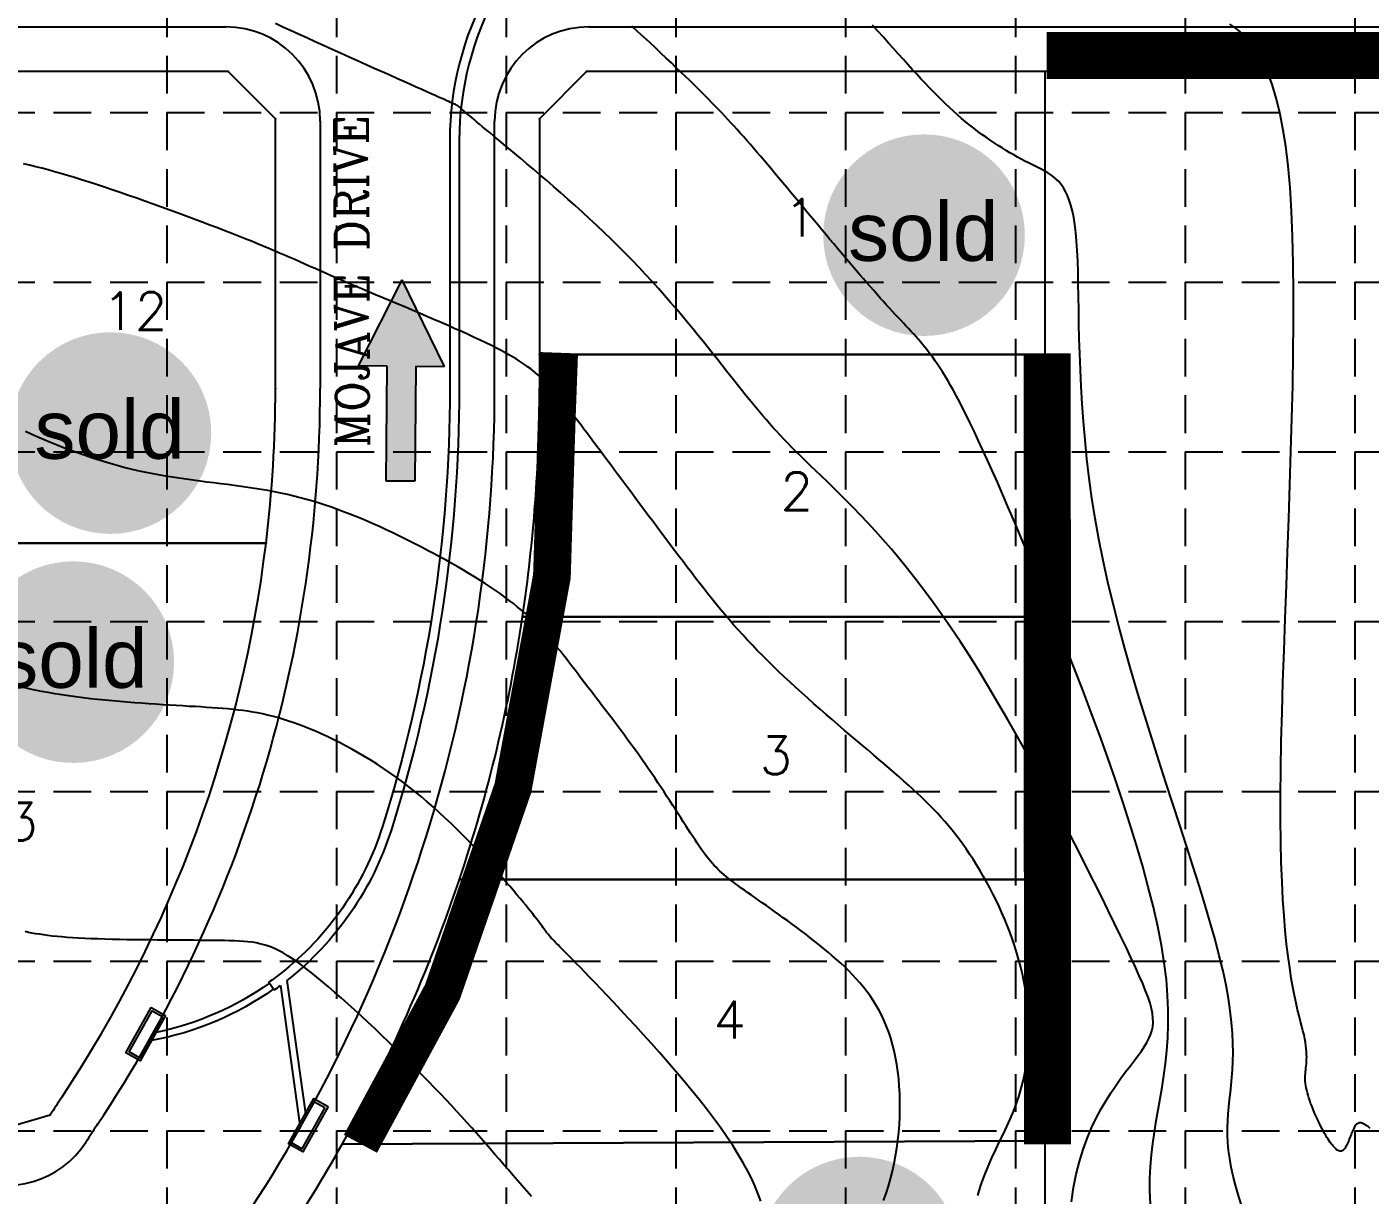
# Model space of a CAD drawing. Header units: inches. Extents: x -2116 to 192, y -2317 to -873.
# Drawn here: x -991.5 to -706.6, y -1608.4 to -1360.6 of the extents above; entities that cross this region are included whole.
import ezdxf
from ezdxf.enums import TextEntityAlignment as Align

# ---------------------------------------------------------------- set-up
doc = ezdxf.new("R2010")
doc.units = ezdxf.units.IN
doc.header["$LTSCALE"] = 40
doc.header["$MEASUREMENT"] = 0
doc.linetypes.add('DAM', pattern=[0.5, 0.2, -0.1, 0.2])
doc.linetypes.add('DASHED', pattern=[0.75, 0.5, -0.25])
for name, color, linetype in [('1-BC', 7, 'Continuous'), ('1-DAM_TEXT', 7, 'DAM'), ('1-LOTS', 7, 'Continuous'), ('1-STM', 7, 'Continuous'), ('1-STM_INLETS', 7, 'Continuous'), ('BASE', 7, 'Continuous'), ('grid', 9, 'Continuous'), ('SILT', 200, 'Continuous'), ('TOPO100_CON', 9, 'Continuous'), ('TOPO100_ICON', 9, 'Continuous')]:
    doc.layers.add(name, color=color, linetype=linetype)
doc.styles.add('PAD_LABEL', font='romanc')
doc.styles.add('ryland', font='ARIAL.TTF', dxfattribs={"height": 25})
doc.styles.add('SEG_LABEL08', font='simplex1')

# ---------------------------------------------------------------- blocks, each defined once
blk = doc.blocks.new('TF')
for p, q in [((0.1612, 0.0201), (0.1612, 0.0601)), ((0.1612, 0.0601), (0.2812, 0.0001)), ((0.0012, -0.0199), (0.0012, 0.0201)), ((0.0012, 0.0201), (0.1612, 0.0201)), ((0.1612, -0.0599), (0.2812, 0.0001)), ((0.1612, -0.0199), (0.0012, -0.0199)), ((0.1612, -0.0199), (0.1612, -0.0599))]:
    blk.add_line(p, q)
for points in [[(0.1612, -0.0599), (0.1612, 0.0601), (0.2812, 0.0001), (0.1612, 0.0601)], [(0.0012, 0.0201), (0.0012, -0.0199), (0.1612, 0.0201), (0.1612, -0.0199)]]:
    blk.add_solid(points)
blk = doc.blocks.new('arrow')
at = {"xscale": 192.0000000000001, "yscale": 192, "zscale": 192, "rotation": 89.54514789520785}
blk.add_blockref('TF', (-0.41, -54), dxfattribs=at)
blk = doc.blocks.new('Sold')
h = blk.add_hatch(color=7)
h.paths.add_polyline_path([(38.78, 18.77, 1), (0.52, 18.77, 1)])
h.paths.add_polyline_path([(2.42, 10.89), (36.59, 10.89), (36.59, 27.86), (2.42, 27.86)], flags=24)
at = {"layer": 'BASE', "color": 7, "style": 'ryland'}
blk.add_text('sold', height=11.127, dxfattribs=at).set_placement((19.5, 13.9), align=Align.CENTER)

msp = doc.modelspace()

# ---------------------------------------------------------------- linework, layer by layer
at = {"layer": '1-BC', "linetype": 'Continuous'}
for p, q in [((-1437.73, -1360.62), (-949.32, -1360.62, 52922.14)), ((-872.32, -1360.62), (-524.97, -1360.62, 52978.39)), ((-929.32, -1380.62, 52930.44), (-929.32, -1437.35)), ((-892.32, -1437.35), (-892.32, -1380.62, 52930.44))]:
    msp.add_line(p, q, dxfattribs=at)
at = {"layer": '1-BC', "linetype": 'Continuous', "flags": 128}
msp.add_lwpolyline([(-976.6, -1593.48), (-976.65, -1593.57)], dxfattribs=at)
at = {"layer": '1-BC', "linetype": 'Continuous'}
for centre, radius, start, end in [((-949.32, -1380.62), 20, 0, 90), ((-872.32, -1380.62), 20, 90, 180), ((-1210.82, -1437.35), 281.5, 326.3122, 0), ((-1210.82, -1437.35), 318.5, 326.3122, 0), ((-710.63, -1768.72), 318.5, 146.6394, 147.4012), ((-995.81, -1586.35), 20, 245.1408, 327.4012)]:
    msp.add_arc(centre, radius, start, end, dxfattribs=at)
for p in [(-976.65, -1593.57), (-976.6, -1593.48)]:
    msp.add_point(p, dxfattribs=at)
at = {"layer": '1-LOTS', "linetype": 'Continuous'}
for p, q in [((-775.58, -1430.12, 52882.89), (-775.58, -1370.12)), ((-613.95, -1370.12, 52847.83), (-775.58, -1370.12)), ((-882.82, -1430.12), (-775.58, -1430.12, 52882.89)), ((-775.58, -1430.12, 52882.89), (-882.82, -1430.12)), ((-775.58, -1485.8, 53022.2), (-775.58, -1430.12, 52882.89)), ((-775.58, -1485.8, 53022.2), (-886.42, -1485.8)), ((-886.42, -1485.8), (-775.58, -1485.8, 53022.2)), ((-775.58, -1541.47, 53146.06), (-775.58, -1485.8, 53022.2)), ((-775.58, -1541.47, 53146.06), (-899.79, -1541.47)), ((-899.79, -1541.47), (-775.58, -1541.47, 53146.06)), ((-775.58, -1596.9, 53142.85), (-775.58, -1541.47, 53146.06)), ((-775.58, -1596.9, 53142.85), (-924.66, -1597.64)), ((-924.66, -1597.64), (-775.58, -1596.9, 53142.85)), ((-775.58, -1627.85), (-775.58, -1596.9, 53142.85))]:
    msp.add_line(p, q, dxfattribs=at)
at = {"layer": '1-LOTS', "linetype": 'Continuous', "flags": 128}
for points in [[(-948.82, -1370.12), (-1001.58, -1370.12)], [(-938.82, -1380.12), (-948.82, -1370.12)], [(-872.82, -1370.12), (-882.82, -1380.12)], [(-775.58, -1370.12), (-872.82, -1370.12)], [(-938.82, -1437.35), (-938.82, -1380.12)], [(-882.82, -1380.12), (-882.82, -1430.12)], [(-882.82, -1430.12), (-882.82, -1437.35)], [(-940.81, -1470.12), (-1020.27, -1470.12)], [(-1001.58, -1470.12), (-940.81, -1470.12)], [(-1000.87, -1595.58), (-986.59, -1591.43)]]:
    msp.add_lwpolyline(points, dxfattribs=at)
at = {"layer": '1-LOTS', "linetype": 'Continuous'}
for centre, radius, start, end in [((-1210.82, -1437.35), 272, 353.0794, 0), ((-1210.82, -1437.35), 328, 351.5056, 0), ((-1210.82, -1437.35), 272, 326.4758, 353.0794), ((-1210.82, -1437.35), 328, 341.491, 351.5056), ((-1210.82, -1437.35), 328, 330.7447, 341.491), ((-710.63, -1768.72), 328, 146.4758, 147.2805), ((-1210.82, -1437.35), 328, 326.4758, 330.7447)]:
    msp.add_arc(centre, radius, start, end, dxfattribs=at)
for p in [(-948.82, -1370.12), (-872.82, -1370.12), (-775.58, -1370.12), (-938.82, -1380.12), (-882.82, -1380.12), (-882.82, -1430.12), (-938.82, -1437.35), (-882.82, -1437.35), (-940.81, -1470.12), (-886.42, -1485.8), (-899.79, -1541.47), (-984.07, -1587.57), (-986.59, -1591.43), (-924.66, -1597.64)]:
    msp.add_point(p, dxfattribs=at)
at = {"layer": '1-STM', "linetype": 'Continuous', "flags": 128}
for points, elevation in [([(-893.75, -1353), (-893.75, -1353, 0.12558), (-901.82, -1384.62), (-901.82, -1384.62)], 52873.08), ([(-891.82, -1353.62), (-891.82, -1353.62, 0.12709), (-899.82, -1384.62), (-899.82, -1384.62)], 52873.08), ([(-940.06, -1563.47), (-940.06, -1563.47, -0.103116), (-964.1, -1573.93), (-964.1, -1573.93)], 53081.63), ([(-937.83, -1561.51), (-937.83, -1561.51, -0.011524), (-940.2, -1563.27), (-940.2, -1563.27), (-939.05, -1564.9), (-939.05, -1564.9, 0.00609), (-937.75, -1563.96), (-937.75, -1563.96)], 53077.19), ([(-939.19, -1564.7), (-939.19, -1564.7, -0.108085), (-965.07, -1575.65), (-965.07, -1575.65)], 53081.63)]:
    msp.add_lwpolyline(points, format="xyb", dxfattribs=dict(at, elevation=elevation))
for points, elevation in [([(-901.82, -1384.62), (-901.82, -1437.35)], 38358.53), ([(-899.82, -1384.62), (-899.82, -1437.35)], 38358.53), ([(-937.75, -1563.96), (-933.69, -1593.1)], 53077.19), ([(-936.38, -1562.91), (-932.46, -1591.09)], 53077.19)]:
    msp.add_lwpolyline(points, dxfattribs=dict(at, elevation=elevation))
for points in [[(-901.82, -1437.35), (-901.82, -1437.35, -0.076509), (-916.13, -1530.27), (-916.13, -1530.27)], [(-899.82, -1437.35), (-899.82, -1437.35, -0.076509), (-914.22, -1530.87), (-914.22, -1530.87)], [(-916.13, -1530.27), (-916.13, -1530.27, -0.152043), (-937.83, -1561.51), (-937.83, -1561.51)], [(-914.22, -1530.87), (-914.22, -1530.87, -0.150923), (-936.38, -1562.91), (-936.38, -1562.91)]]:
    msp.add_lwpolyline(points, format="xyb", dxfattribs=at)
at = {"layer": '1-STM_INLETS', "linetype": 'Continuous', "flags": 128}
for points in [[(-962.11, -1570.36), (-967.48, -1579.96), (-970.53, -1578.25), (-965.16, -1568.65), (-962.11, -1570.36)], [(-962.79, -1570.55), (-967.67, -1579.28), (-969.85, -1578.06), (-964.97, -1569.33), (-962.79, -1570.55)], [(-927.64, -1589.66), (-933.02, -1599.26), (-936.07, -1597.55), (-930.7, -1587.95), (-927.64, -1589.66)], [(-928.32, -1589.86), (-933.21, -1598.58), (-935.39, -1597.36), (-930.51, -1588.63), (-928.32, -1589.86)]]:
    msp.add_lwpolyline(points, close=True, dxfattribs=at)
at = {"layer": 'grid', "color": 8, "linetype": 'DASHED', "ltscale": 0.4}
for p, q in [((-961.87, -910.78), (-961.87, -2278.78)), ((-925.87, -910.78), (-925.87, -2278.78)), ((-889.87, -910.78), (-889.87, -2278.78)), ((-853.87, -910.78), (-853.87, -2278.78)), ((-817.87, -910.78), (-817.87, -2278.78)), ((-781.87, -910.78), (-781.87, -2278.78)), ((-745.87, -910.78), (-745.87, -2278.78)), ((-709.87, -910.78), (-709.87, -2278.78)), ((-2077.87, -1378.78), (154.13, -1378.78)), ((-2077.87, -1414.78), (154.13, -1414.78)), ((-2077.87, -1450.78), (154.13, -1450.78)), ((-2077.87, -1486.78), (154.13, -1486.78)), ((-2077.87, -1522.78), (154.13, -1522.78)), ((-2077.87, -1558.78), (154.13, -1558.78)), ((-2077.87, -1594.78), (154.13, -1594.78))]:
    msp.add_line(p, q, dxfattribs=at)
at = {"layer": 'SILT', "color": 200, "const_width": 10}
for points in [[(-607.44, -1366.67), (-775.24, -1366.69)], [(-775.05, -1597.63), (-775.12, -1429.84)]]:
    msp.add_lwpolyline(points, dxfattribs=at)
at = {"layer": 'TOPO100_CON', "color": 35, "linetype": 'Continuous'}
for points in [[(-769.98, -1609.89), (-769.54, -1606.85), (-768.98, -1603.99), (-768.29, -1601.3), (-767.51, -1598.77), (-766.64, -1596.4), (-765.7, -1594.17), (-764.71, -1592.09), (-763.68, -1590.15), (-762.62, -1588.34), (-761.56, -1586.66), (-760.51, -1585.1), (-759.47, -1583.65), (-758.48, -1582.31), (-757.53, -1581.07), (-756.66, -1579.93), (-755.86, -1578.87), (-755.15, -1577.89), (-754.53, -1576.97), (-753.99, -1576.09), (-753.54, -1575.24), (-753.19, -1574.41), (-752.92, -1573.58), (-752.74, -1572.73), (-752.66, -1571.85), (-752.68, -1570.92), (-752.79, -1569.94), (-753, -1568.88), (-753.31, -1567.72), (-753.73, -1566.47), (-754.24, -1565.09), (-754.86, -1563.57), (-755.58, -1561.91), (-756.41, -1560.08), (-757.35, -1558.06), (-758.39, -1555.86), (-759.55, -1553.44), (-760.81, -1550.84), (-762.17, -1548.06), (-763.61, -1545.12), (-765.14, -1542.04), (-766.75, -1538.84), (-768.43, -1535.53), (-770.17, -1532.14), (-771.97, -1528.67), (-773.81, -1525.16), (-775.7, -1521.61), (-777.63, -1518.05), (-779.58, -1514.48), (-781.56, -1510.94), (-783.56, -1507.44), (-785.56, -1503.98), (-787.56, -1500.6), (-789.56, -1497.32), (-791.55, -1494.14), (-793.52, -1491.08), (-795.47, -1488.16), (-797.39, -1485.39), (-799.28, -1482.74), (-801.14, -1480.23), (-802.97, -1477.84), (-804.76, -1475.57), (-806.52, -1473.41), (-808.24, -1471.37), (-809.92, -1469.43), (-811.56, -1467.59), (-813.16, -1465.85), (-814.71, -1464.2), (-816.22, -1462.63), (-817.68, -1461.15), (-819.08, -1459.75), (-820.44, -1458.42), (-821.74, -1457.15), (-822.98, -1455.95), (-824.17, -1454.81), (-825.3, -1453.72), (-826.37, -1452.69), (-827.38, -1451.69), (-828.34, -1450.74), (-829.25, -1449.82), (-830.12, -1448.93), (-830.95, -1448.06), (-831.75, -1447.22), (-832.53, -1446.39), (-833.28, -1445.57), (-834.01, -1444.75), (-834.73, -1443.94), (-835.44, -1443.12), (-836.15, -1442.3), (-836.85, -1441.45), (-837.57, -1440.59), (-838.29, -1439.71), (-839.03, -1438.8), (-839.79, -1437.85), (-840.58, -1436.87), (-841.39, -1435.84), (-842.24, -1434.76), (-843.12, -1433.64), (-844.04, -1432.48), (-844.99, -1431.28), (-845.97, -1430.04), (-846.99, -1428.76), (-848.04, -1427.45), (-849.12, -1426.11), (-850.23, -1424.75), (-851.38, -1423.36), (-852.56, -1421.94), (-853.77, -1420.51), (-855.01, -1419.06), (-856.29, -1417.6), (-857.59, -1416.13), (-858.93, -1414.64), (-860.29, -1413.15), (-861.69, -1411.66), (-863.11, -1410.17), (-864.57, -1408.67), (-866.05, -1407.19), (-867.56, -1405.7), (-869.08, -1404.23), (-870.62, -1402.78), (-872.17, -1401.34), (-873.71, -1399.92), (-875.26, -1398.52), (-876.79, -1397.15), (-878.31, -1395.8), (-879.8, -1394.49), (-881.27, -1393.22), (-882.71, -1391.98), (-884.11, -1390.79), (-885.47, -1389.64), (-886.78, -1388.54), (-888.03, -1387.49), (-889.22, -1386.5), (-890.35, -1385.56), (-891.41, -1384.68), (-892.39, -1383.87), (-893.29, -1383.12), (-894.11, -1382.44), (-894.86, -1381.82), (-895.53, -1381.25), (-896.14, -1380.74), (-896.69, -1380.28), (-897.18, -1379.87), (-897.61, -1379.51), (-898, -1379.19), (-898.33, -1378.9), (-898.63, -1378.65), (-898.88, -1378.44), (-899.1, -1378.25), (-899.29, -1378.09), (-899.45, -1377.96), (-899.59, -1377.84), (-899.71, -1377.74), (-899.82, -1377.66), (-899.91, -1377.58), (-899.99, -1377.52), (-900.08, -1377.46), (-900.16, -1377.4), (-900.25, -1377.34), (-900.36, -1377.27), (-900.49, -1377.2), (-900.64, -1377.12), (-900.83, -1377.03), (-901.06, -1376.92), (-901.33, -1376.79), (-901.65, -1376.65), (-902.02, -1376.48), (-902.46, -1376.28), (-902.97, -1376.05), (-903.55, -1375.79), (-904.21, -1375.5), (-904.96, -1375.17), (-905.8, -1374.8), (-906.73, -1374.38), (-907.78, -1373.92), (-908.93, -1373.41), (-910.19, -1372.85), (-911.56, -1372.24), (-913.03, -1371.59), (-914.57, -1370.9), (-916.19, -1370.18), (-917.87, -1369.43), (-919.6, -1368.65), (-921.37, -1367.86), (-923.16, -1367.05), (-924.98, -1366.23), (-926.8, -1365.41), (-928.61, -1364.59), (-930.41, -1363.77), (-932.18, -1362.96), (-933.92, -1362.17), (-935.6, -1361.4), (-937.23, -1360.65), (-938.78, -1359.92)], [(-733.99, -1610.33), (-734.61, -1608.3), (-735.17, -1606.32), (-735.66, -1604.38), (-736.07, -1602.5), (-736.4, -1600.69), (-736.64, -1598.95), (-736.79, -1597.29), (-736.87, -1595.69), (-736.87, -1594.15), (-736.81, -1592.65), (-736.71, -1591.16), (-736.58, -1589.68), (-736.42, -1588.19), (-736.26, -1586.68), (-736.1, -1585.12), (-735.95, -1583.51), (-735.82, -1581.83), (-735.74, -1580.06), (-735.7, -1578.18), (-735.73, -1576.19), (-735.82, -1574.07), (-736.01, -1571.8), (-736.29, -1569.36), (-736.68, -1566.74), (-737.19, -1563.93), (-737.83, -1560.91), (-738.61, -1557.67), (-739.52, -1554.21), (-740.56, -1550.57), (-741.69, -1546.74), (-742.92, -1542.75), (-744.22, -1538.61), (-745.59, -1534.34), (-747.02, -1529.95), (-748.48, -1525.46), (-749.96, -1520.88), (-751.46, -1516.24), (-752.95, -1511.53), (-754.43, -1506.79), (-755.89, -1502.03), (-757.3, -1497.25), (-758.66, -1492.49), (-759.95, -1487.74), (-761.16, -1483.04), (-762.27, -1478.39), (-763.28, -1473.8), (-764.17, -1469.31), (-764.95, -1464.9), (-765.62, -1460.58), (-766.2, -1456.36), (-766.69, -1452.25), (-767.09, -1448.24), (-767.43, -1444.35), (-767.7, -1440.57), (-767.92, -1436.92), (-768.08, -1433.39), (-768.21, -1429.99), (-768.31, -1426.73), (-768.38, -1423.61), (-768.43, -1420.63), (-768.48, -1417.8), (-768.52, -1415.13), (-768.58, -1412.62), (-768.65, -1410.26), (-768.74, -1408.08), (-768.87, -1406.07), (-769.04, -1404.23), (-769.24, -1402.57), (-769.49, -1401.05), (-769.77, -1399.69), (-770.08, -1398.46), (-770.43, -1397.37), (-770.82, -1396.39), (-771.23, -1395.51), (-771.68, -1394.74), (-772.16, -1394.05), (-772.67, -1393.44), (-773.2, -1392.9), (-773.77, -1392.42), (-774.36, -1391.99), (-774.97, -1391.59), (-775.61, -1391.22), (-776.27, -1390.88), (-776.95, -1390.54), (-777.65, -1390.2), (-778.37, -1389.85), (-779.11, -1389.48), (-779.86, -1389.09), (-780.64, -1388.67), (-781.42, -1388.24), (-782.22, -1387.79), (-783.03, -1387.32), (-783.85, -1386.82), (-784.69, -1386.31), (-785.53, -1385.77), (-786.38, -1385.21), (-787.23, -1384.64), (-788.09, -1384.04), (-788.95, -1383.42), (-789.82, -1382.79), (-790.69, -1382.13), (-791.55, -1381.45), (-792.42, -1380.75), (-793.29, -1380.03), (-794.15, -1379.29), (-795, -1378.53), (-795.85, -1377.75), (-796.7, -1376.95), (-797.55, -1376.13), (-798.4, -1375.28), (-799.26, -1374.41), (-800.13, -1373.51), (-801, -1372.58), (-801.89, -1371.63), (-802.8, -1370.64), (-803.73, -1369.63), (-804.68, -1368.58), (-805.65, -1367.5), (-806.66, -1366.38), (-807.69, -1365.23), (-808.76, -1364.05), (-809.86, -1362.82), (-811.01, -1361.55), (-812.19, -1360.25)], [(-706.6, -1594.27), (-706.76, -1594.15), (-706.91, -1594.03), (-707.07, -1593.91), (-707.23, -1593.79), (-707.39, -1593.67), (-707.56, -1593.56), (-707.72, -1593.46), (-707.89, -1593.37), (-708.05, -1593.29), (-708.22, -1593.22), (-708.38, -1593.16), (-708.55, -1593.13), (-708.71, -1593.11), (-708.87, -1593.12), (-709.03, -1593.15), (-709.18, -1593.2), (-709.34, -1593.28), (-709.48, -1593.4), (-709.63, -1593.54), (-709.77, -1593.71), (-709.91, -1593.92), (-710.04, -1594.15), (-710.17, -1594.41), (-710.3, -1594.69), (-710.42, -1594.98), (-710.55, -1595.28), (-710.67, -1595.6), (-710.8, -1595.92), (-710.92, -1596.24), (-711.04, -1596.56), (-711.17, -1596.88), (-711.29, -1597.19), (-711.42, -1597.49), (-711.55, -1597.77), (-711.68, -1598.03), (-711.82, -1598.28), (-711.95, -1598.49), (-712.1, -1598.68), (-712.25, -1598.84), (-712.4, -1598.96), (-712.56, -1599.05), (-712.72, -1599.1), (-712.89, -1599.12), (-713.06, -1599.11), (-713.24, -1599.06), (-713.42, -1598.98), (-713.61, -1598.87), (-713.8, -1598.73), (-714, -1598.56), (-714.21, -1598.36), (-714.42, -1598.13), (-714.63, -1597.87), (-714.85, -1597.59), (-715.07, -1597.28), (-715.3, -1596.94), (-715.54, -1596.58), (-715.78, -1596.19), (-716.02, -1595.77), (-716.27, -1595.34), (-716.53, -1594.88), (-716.78, -1594.39), (-717.05, -1593.89), (-717.31, -1593.38), (-717.57, -1592.85), (-717.82, -1592.3), (-718.08, -1591.75), (-718.33, -1591.19), (-718.57, -1590.63), (-718.8, -1590.06), (-719.02, -1589.49), (-719.24, -1588.93), (-719.43, -1588.36), (-719.62, -1587.81), (-719.79, -1587.26), (-719.94, -1586.73), (-720.07, -1586.2), (-720.18, -1585.69), (-720.27, -1585.2), (-720.33, -1584.73), (-720.37, -1584.29), (-720.39, -1583.86), (-720.39, -1583.44), (-720.38, -1583.03), (-720.35, -1582.63), (-720.32, -1582.23), (-720.27, -1581.83), (-720.23, -1581.42), (-720.19, -1581), (-720.15, -1580.57), (-720.11, -1580.11), (-720.09, -1579.63), (-720.08, -1579.13), (-720.09, -1578.59), (-720.11, -1578.02), (-720.16, -1577.4), (-720.24, -1576.74), (-720.34, -1576.04), (-720.48, -1575.28), (-720.65, -1574.46), (-720.87, -1573.58), (-721.11, -1572.63), (-721.38, -1571.58), (-721.68, -1570.42), (-722, -1569.13), (-722.33, -1567.7), (-722.67, -1566.11), (-723.01, -1564.35), (-723.36, -1562.39), (-723.69, -1560.23), (-724.02, -1557.84), (-724.33, -1555.21), (-724.62, -1552.33), (-724.88, -1549.17), (-725.11, -1545.72), (-725.31, -1541.97), (-725.46, -1537.89), (-725.57, -1533.48), (-725.63, -1528.71), (-725.63, -1523.57), (-725.57, -1518.05), (-725.46, -1512.18), (-725.3, -1506.01), (-725.11, -1499.58), (-724.89, -1492.92), (-724.65, -1486.09), (-724.39, -1479.11), (-724.13, -1472.04), (-723.88, -1464.91), (-723.63, -1457.77), (-723.41, -1450.65), (-723.21, -1443.61), (-723.05, -1436.67), (-722.93, -1429.88), (-722.87, -1423.29), (-722.86, -1416.93), (-722.93, -1410.85), (-723.07, -1405.09), (-723.29, -1399.68), (-723.6, -1394.67), (-724.02, -1390.1), (-724.52, -1385.94), (-725.12, -1382.18), (-725.79, -1378.8), (-726.53, -1375.77), (-727.34, -1373.07), (-728.21, -1370.68), (-729.13, -1368.58), (-730.09, -1366.75), (-731.09, -1365.16), (-732.12, -1363.79), (-733.17, -1362.62), (-734.24, -1361.62), (-735.31, -1360.79), (-736.39, -1360.08)], [(-789.85, -1608.48), (-789.17, -1606.31), (-788.44, -1604.26), (-787.66, -1602.34), (-786.85, -1600.51), (-786.03, -1598.77), (-785.22, -1597.09), (-784.42, -1595.46), (-783.65, -1593.87), (-782.94, -1592.29), (-782.28, -1590.72), (-781.69, -1589.16), (-781.16, -1587.59), (-780.69, -1586.03), (-780.29, -1584.47), (-779.93, -1582.92), (-779.64, -1581.37), (-779.4, -1579.82), (-779.22, -1578.27), (-779.08, -1576.73), (-779, -1575.19), (-778.97, -1573.66), (-778.99, -1572.13), (-779.05, -1570.61), (-779.16, -1569.09), (-779.32, -1567.58), (-779.52, -1566.07), (-779.76, -1564.56), (-780.04, -1563.06), (-780.36, -1561.57), (-780.71, -1560.08), (-781.11, -1558.6), (-781.53, -1557.13), (-781.99, -1555.67), (-782.48, -1554.22), (-783, -1552.79), (-783.55, -1551.37), (-784.12, -1549.96), (-784.72, -1548.58), (-785.33, -1547.21), (-785.97, -1545.87), (-786.63, -1544.55), (-787.3, -1543.25), (-787.98, -1541.98), (-788.68, -1540.74), (-789.39, -1539.53), (-790.11, -1538.35), (-790.84, -1537.2), (-791.57, -1536.08), (-792.31, -1535), (-793.04, -1533.96), (-793.79, -1532.95), (-794.54, -1531.97), (-795.29, -1531.02), (-796.06, -1530.09), (-796.83, -1529.19), (-797.62, -1528.3), (-798.42, -1527.43), (-799.23, -1526.57), (-800.07, -1525.71), (-800.92, -1524.87), (-801.79, -1524.02), (-802.68, -1523.18), (-803.6, -1522.33), (-804.54, -1521.48), (-805.51, -1520.61), (-806.51, -1519.73), (-807.54, -1518.83), (-808.6, -1517.92), (-809.7, -1516.98), (-810.82, -1516.01), (-811.99, -1515.02), (-813.17, -1514.01), (-814.39, -1512.98), (-815.62, -1511.93), (-816.88, -1510.86), (-818.15, -1509.78), (-819.42, -1508.68), (-820.71, -1507.57), (-822, -1506.45), (-823.3, -1505.32), (-824.59, -1504.19), (-825.87, -1503.05), (-827.14, -1501.9), (-828.41, -1500.76), (-829.65, -1499.62), (-830.88, -1498.48), (-832.08, -1497.34), (-833.26, -1496.21), (-834.4, -1495.09), (-835.52, -1493.98), (-836.6, -1492.88), (-837.65, -1491.78), (-838.68, -1490.69), (-839.68, -1489.6), (-840.66, -1488.51), (-841.62, -1487.43), (-842.56, -1486.35), (-843.48, -1485.26), (-844.39, -1484.18), (-845.3, -1483.09), (-846.19, -1481.99), (-847.07, -1480.89), (-847.95, -1479.78), (-848.83, -1478.66), (-849.7, -1477.53), (-850.58, -1476.39), (-851.47, -1475.23), (-852.35, -1474.06), (-853.25, -1472.88), (-854.16, -1471.67), (-855.08, -1470.46), (-856, -1469.23), (-856.93, -1467.99), (-857.86, -1466.75), (-858.79, -1465.5), (-859.72, -1464.26), (-860.65, -1463.02), (-861.57, -1461.78), (-862.48, -1460.55), (-863.38, -1459.34), (-864.28, -1458.14), (-865.15, -1456.96), (-866.02, -1455.8), (-866.86, -1454.66), (-867.69, -1453.55), (-868.49, -1452.47), (-869.28, -1451.42), (-870.03, -1450.41), (-870.76, -1449.43), (-871.46, -1448.5), (-872.13, -1447.6), (-872.77, -1446.75), (-873.39, -1445.93), (-873.98, -1445.14), (-874.55, -1444.39), (-875.1, -1443.67), (-875.63, -1442.98), (-876.15, -1442.32), (-876.64, -1441.69), (-877.13, -1441.08), (-877.6, -1440.5), (-878.05, -1439.94), (-878.5, -1439.4), (-878.94, -1438.88), (-879.37, -1438.38), (-879.79, -1437.9), (-880.21, -1437.43), (-880.62, -1436.97), (-881.04, -1436.52), (-881.45, -1436.09), (-881.87, -1435.66), (-882.3, -1435.24), (-882.73, -1434.83), (-883.19, -1434.41), (-883.66, -1434.01), (-884.15, -1433.6), (-884.66, -1433.19), (-885.21, -1432.78), (-885.79, -1432.36), (-886.41, -1431.94), (-887.06, -1431.51), (-887.76, -1431.07), (-888.51, -1430.62), (-889.31, -1430.16), (-890.16, -1429.69), (-891.08, -1429.2), (-892.05, -1428.7), (-893.09, -1428.17), (-894.21, -1427.63), (-895.39, -1427.07), (-896.64, -1426.48), (-897.95, -1425.88), (-899.31, -1425.27), (-900.73, -1424.64), (-902.18, -1424), (-903.67, -1423.35), (-905.18, -1422.69), (-906.72, -1422.03), (-908.27, -1421.37), (-909.84, -1420.7), (-911.4, -1420.04), (-912.96, -1419.38), (-914.51, -1418.73), (-916.05, -1418.08), (-917.56, -1417.44), (-919.04, -1416.82), (-920.48, -1416.2), (-921.88, -1415.61), (-923.24, -1415.03), (-924.54, -1414.47), (-925.78, -1413.93), (-926.99, -1413.4), (-928.16, -1412.89), (-929.3, -1412.39), (-930.41, -1411.9), (-931.5, -1411.42), (-932.57, -1410.94), (-933.64, -1410.47), (-934.71, -1410), (-935.78, -1409.53), (-936.87, -1409.06), (-937.97, -1408.59), (-939.09, -1408.11), (-940.23, -1407.63), (-941.42, -1407.13), (-942.64, -1406.63), (-943.91, -1406.11), (-945.23, -1405.57), (-946.61, -1405.02), (-948.05, -1404.45), (-949.55, -1403.87), (-951.1, -1403.27), (-952.7, -1402.66), (-954.34, -1402.03), (-956.02, -1401.41), (-957.72, -1400.77), (-959.45, -1400.13), (-961.19, -1399.5), (-962.95, -1398.86), (-964.72, -1398.23), (-966.48, -1397.6), (-968.24, -1396.98), (-969.98, -1396.37), (-971.71, -1395.78), (-973.42, -1395.2), (-975.1, -1394.64), (-976.75, -1394.09), (-978.35, -1393.57), (-979.91, -1393.08), (-981.42, -1392.6), (-982.88, -1392.16), (-984.3, -1391.74), (-985.68, -1391.34), (-987.03, -1390.97), (-988.36, -1390.62), (-989.66, -1390.29), (-990.95, -1389.98), (-992.22, -1389.69)], [(-809.85, -1609.6), (-809.3, -1608.08), (-808.8, -1606.53), (-808.35, -1604.95), (-807.94, -1603.35), (-807.59, -1601.73), (-807.27, -1600.09), (-807.01, -1598.44), (-806.79, -1596.78), (-806.61, -1595.12), (-806.48, -1593.45), (-806.39, -1591.8), (-806.35, -1590.15), (-806.35, -1588.51), (-806.4, -1586.9), (-806.49, -1585.3), (-806.62, -1583.74), (-806.79, -1582.2), (-807.01, -1580.7), (-807.27, -1579.24), (-807.57, -1577.82), (-807.91, -1576.45), (-808.3, -1575.13), (-808.72, -1573.86), (-809.18, -1572.64), (-809.68, -1571.47), (-810.21, -1570.33), (-810.78, -1569.24), (-811.38, -1568.19), (-812.01, -1567.17), (-812.68, -1566.19), (-813.37, -1565.23), (-814.09, -1564.31), (-814.84, -1563.41), (-815.61, -1562.53), (-816.4, -1561.68), (-817.22, -1560.85), (-818.06, -1560.03), (-818.92, -1559.23), (-819.8, -1558.44), (-820.7, -1557.66), (-821.61, -1556.88), (-822.54, -1556.11), (-823.47, -1555.35), (-824.42, -1554.6), (-825.38, -1553.85), (-826.34, -1553.11), (-827.3, -1552.38), (-828.25, -1551.67), (-829.21, -1550.96), (-830.15, -1550.27), (-831.09, -1549.59), (-832.02, -1548.92), (-832.93, -1548.27), (-833.82, -1547.64), (-834.69, -1547.03), (-835.54, -1546.43), (-836.36, -1545.85), (-837.16, -1545.29), (-837.92, -1544.76), (-838.65, -1544.24), (-839.34, -1543.75), (-840, -1543.29), (-840.61, -1542.84), (-841.2, -1542.42), (-841.75, -1542), (-842.27, -1541.6), (-842.77, -1541.21), (-843.24, -1540.83), (-843.7, -1540.45), (-844.13, -1540.07), (-844.55, -1539.68), (-844.96, -1539.3), (-845.35, -1538.9), (-845.74, -1538.49), (-846.13, -1538.06), (-846.51, -1537.62), (-846.89, -1537.16), (-847.28, -1536.67), (-847.67, -1536.16), (-848.08, -1535.61), (-848.49, -1535.04), (-848.92, -1534.43), (-849.36, -1533.78), (-849.81, -1533.1), (-850.28, -1532.39), (-850.76, -1531.65), (-851.26, -1530.89), (-851.77, -1530.09), (-852.3, -1529.27), (-852.84, -1528.42), (-853.39, -1527.55), (-853.96, -1526.66), (-854.55, -1525.75), (-855.14, -1524.82), (-855.76, -1523.88), (-856.38, -1522.92), (-857.02, -1521.94), (-857.68, -1520.95), (-858.35, -1519.95), (-859.03, -1518.94), (-859.73, -1517.92), (-860.45, -1516.89), (-861.17, -1515.86), (-861.91, -1514.82), (-862.66, -1513.78), (-863.42, -1512.74), (-864.18, -1511.7), (-864.95, -1510.66), (-865.72, -1509.63), (-866.49, -1508.59), (-867.26, -1507.57), (-868.03, -1506.55), (-868.8, -1505.54), (-869.56, -1504.54), (-870.31, -1503.55), (-871.06, -1502.57), (-871.8, -1501.61), (-872.52, -1500.66), (-873.23, -1499.74), (-873.93, -1498.83), (-874.61, -1497.94), (-875.27, -1497.07), (-875.92, -1496.22), (-876.55, -1495.39), (-877.18, -1494.58), (-877.8, -1493.79), (-878.42, -1493.01), (-879.03, -1492.24), (-879.65, -1491.49), (-880.27, -1490.75), (-880.9, -1490.02), (-881.54, -1489.29), (-882.2, -1488.58), (-882.87, -1487.87), (-883.57, -1487.17), (-884.28, -1486.47), (-885.03, -1485.77), (-885.8, -1485.07), (-886.6, -1484.37), (-887.44, -1483.68), (-888.32, -1482.97), (-889.23, -1482.27), (-890.18, -1481.56), (-891.18, -1480.85), (-892.2, -1480.14), (-893.26, -1479.42), (-894.34, -1478.71), (-895.46, -1478), (-896.6, -1477.28), (-897.76, -1476.57), (-898.95, -1475.87), (-900.15, -1475.16), (-901.37, -1474.46), (-902.61, -1473.77), (-903.86, -1473.08), (-905.12, -1472.4), (-906.39, -1471.73), (-907.67, -1471.06), (-908.95, -1470.4), (-910.23, -1469.76), (-911.51, -1469.12), (-912.79, -1468.49), (-914.07, -1467.88), (-915.35, -1467.28), (-916.63, -1466.69), (-917.91, -1466.12), (-919.19, -1465.56), (-920.48, -1465.01), (-921.76, -1464.48), (-923.05, -1463.97), (-924.34, -1463.47), (-925.64, -1462.99), (-926.95, -1462.52), (-928.26, -1462.08), (-929.57, -1461.65), (-930.9, -1461.25), (-932.23, -1460.86), (-933.57, -1460.49), (-934.92, -1460.15), (-936.28, -1459.82), (-937.65, -1459.52), (-939.03, -1459.24), (-940.43, -1458.98), (-941.83, -1458.74), (-943.24, -1458.51), (-944.66, -1458.3), (-946.09, -1458.1), (-947.53, -1457.91), (-948.97, -1457.72), (-950.42, -1457.53), (-951.88, -1457.35), (-953.33, -1457.17), (-954.8, -1456.98), (-956.26, -1456.79), (-957.73, -1456.59), (-959.2, -1456.38), (-960.67, -1456.16), (-962.14, -1455.92), (-963.62, -1455.67), (-965.09, -1455.39), (-966.55, -1455.09), (-968.02, -1454.77), (-969.48, -1454.43), (-970.94, -1454.06), (-972.4, -1453.67), (-973.85, -1453.26), (-975.29, -1452.83), (-976.72, -1452.38), (-978.15, -1451.91), (-979.57, -1451.43), (-980.98, -1450.93), (-982.38, -1450.42), (-983.76, -1449.89), (-985.14, -1449.35), (-986.5, -1448.79), (-987.85, -1448.23), (-989.19, -1447.65), (-990.51, -1447.07), (-991.81, -1446.47)], [(-835.87, -1609.74), (-836.41, -1608.21), (-837.05, -1606.63), (-837.79, -1605), (-838.63, -1603.32), (-839.58, -1601.58), (-840.63, -1599.79), (-841.8, -1597.94), (-843.07, -1596.05), (-844.44, -1594.11), (-845.88, -1592.14), (-847.4, -1590.15), (-848.97, -1588.14), (-850.6, -1586.13), (-852.26, -1584.12), (-853.94, -1582.12), (-855.64, -1580.14), (-857.35, -1578.2), (-859.04, -1576.28), (-860.72, -1574.42), (-862.37, -1572.61), (-863.98, -1570.87), (-865.54, -1569.19), (-867.03, -1567.6), (-868.45, -1566.1), (-869.79, -1564.7), (-871.03, -1563.4), (-872.17, -1562.22), (-873.2, -1561.14), (-874.14, -1560.17), (-874.99, -1559.3), (-875.75, -1558.52), (-876.44, -1557.82), (-877.05, -1557.2), (-877.59, -1556.65), (-878.07, -1556.17), (-878.49, -1555.74), (-878.86, -1555.37), (-879.19, -1555.05), (-879.47, -1554.76), (-879.71, -1554.51), (-879.93, -1554.29), (-880.12, -1554.09), (-880.3, -1553.9), (-880.46, -1553.73), (-880.61, -1553.55), (-880.76, -1553.37), (-880.91, -1553.18), (-881.06, -1552.98), (-881.23, -1552.77), (-881.4, -1552.53), (-881.59, -1552.28), (-881.79, -1552.01), (-882.01, -1551.71), (-882.25, -1551.39), (-882.51, -1551.04), (-882.8, -1550.66), (-883.12, -1550.25), (-883.46, -1549.8), (-883.84, -1549.32), (-884.25, -1548.79), (-884.7, -1548.23), (-885.19, -1547.62), (-885.73, -1546.96), (-886.3, -1546.26), (-886.93, -1545.5), (-887.6, -1544.7), (-888.33, -1543.84), (-889.1, -1542.93), (-889.93, -1541.97), (-890.8, -1540.97), (-891.71, -1539.93), (-892.67, -1538.86), (-893.66, -1537.76), (-894.7, -1536.64), (-895.76, -1535.5), (-896.86, -1534.34), (-898, -1533.17), (-899.16, -1531.99), (-900.34, -1530.81), (-901.56, -1529.63), (-902.79, -1528.46), (-904.05, -1527.3), (-905.32, -1526.15), (-906.61, -1525.02), (-907.91, -1523.91), (-909.23, -1522.83), (-910.55, -1521.79), (-911.89, -1520.77), (-913.23, -1519.79), (-914.57, -1518.84), (-915.92, -1517.92), (-917.26, -1517.04), (-918.61, -1516.19), (-919.95, -1515.37), (-921.29, -1514.58), (-922.61, -1513.83), (-923.93, -1513.11), (-925.24, -1512.43), (-926.54, -1511.78), (-927.82, -1511.16), (-929.08, -1510.58), (-930.33, -1510.03), (-931.56, -1509.51), (-932.76, -1509.03), (-933.94, -1508.59), (-935.09, -1508.17), (-936.22, -1507.8), (-937.32, -1507.45), (-938.4, -1507.14), (-939.47, -1506.86), (-940.52, -1506.6), (-941.56, -1506.37), (-942.59, -1506.16), (-943.62, -1505.98), (-944.66, -1505.81), (-945.7, -1505.66), (-946.74, -1505.53), (-947.8, -1505.41), (-948.88, -1505.31), (-949.97, -1505.21), (-951.09, -1505.12), (-952.24, -1505.04), (-953.41, -1504.97), (-954.62, -1504.89), (-955.87, -1504.82), (-957.15, -1504.75), (-958.48, -1504.67), (-959.86, -1504.59), (-961.27, -1504.51), (-962.71, -1504.42), (-964.18, -1504.32), (-965.68, -1504.22), (-967.19, -1504.11), (-968.73, -1504), (-970.28, -1503.88), (-971.83, -1503.75), (-973.4, -1503.61), (-974.96, -1503.46), (-976.52, -1503.3), (-978.07, -1503.13), (-979.62, -1502.95), (-981.15, -1502.75), (-982.66, -1502.55), (-984.14, -1502.33), (-985.6, -1502.1), (-987.03, -1501.85), (-988.43, -1501.59), (-989.8, -1501.31), (-991.13, -1501.02), (-992.44, -1500.71)]]:
    msp.add_lwpolyline(points, dxfattribs=at)
at = {"layer": 'TOPO100_ICON', "color": 35, "linetype": 'Continuous', "flags": 128}
for points in [[(-753.21, -1610.29), (-753.33, -1607.54), (-753.32, -1604.9), (-753.21, -1602.35), (-753, -1599.87), (-752.71, -1597.45), (-752.37, -1595.06), (-751.99, -1592.69), (-751.58, -1590.32), (-751.16, -1587.93), (-750.75, -1585.51), (-750.37, -1583.03), (-750.03, -1580.48), (-749.75, -1577.85), (-749.54, -1575.1), (-749.44, -1572.24), (-749.44, -1569.23), (-749.57, -1566.06), (-749.84, -1562.71), (-750.28, -1559.17), (-750.89, -1555.42), (-751.67, -1551.48), (-752.6, -1547.36), (-753.67, -1543.1), (-754.86, -1538.72), (-756.17, -1534.22), (-757.59, -1529.65), (-759.08, -1525.01), (-760.66, -1520.34), (-762.29, -1515.64), (-763.97, -1510.95), (-765.69, -1506.29), (-767.43, -1501.67), (-769.18, -1497.12), (-770.93, -1492.66), (-772.66, -1488.32), (-774.36, -1484.11), (-776.02, -1480.05), (-777.63, -1476.17), (-779.16, -1472.5), (-780.62, -1469.03), (-781.99, -1465.78), (-783.3, -1462.74), (-784.53, -1459.89), (-785.69, -1457.22), (-786.79, -1454.73), (-787.83, -1452.42), (-788.81, -1450.26), (-789.74, -1448.26), (-790.62, -1446.4), (-791.45, -1444.67), (-792.23, -1443.07), (-792.98, -1441.59), (-793.68, -1440.22), (-794.36, -1438.94), (-795, -1437.76), (-795.62, -1436.67), (-796.22, -1435.64), (-796.79, -1434.69), (-797.35, -1433.79), (-797.9, -1432.94), (-798.43, -1432.13), (-798.96, -1431.37), (-799.47, -1430.64), (-799.99, -1429.95), (-800.49, -1429.29), (-800.99, -1428.65), (-801.49, -1428.04), (-801.99, -1427.44), (-802.5, -1426.86), (-803, -1426.29), (-803.51, -1425.72), (-804.02, -1425.16), (-804.55, -1424.6), (-805.08, -1424.03), (-805.62, -1423.45), (-806.18, -1422.87), (-806.75, -1422.26), (-807.33, -1421.64), (-807.93, -1420.99), (-808.55, -1420.32), (-809.19, -1419.62), (-809.84, -1418.89), (-810.52, -1418.14), (-811.2, -1417.37), (-811.9, -1416.57), (-812.62, -1415.75), (-813.35, -1414.92), (-814.09, -1414.06), (-814.84, -1413.19), (-815.61, -1412.3), (-816.38, -1411.39), (-817.17, -1410.47), (-817.96, -1409.54), (-818.76, -1408.59), (-819.57, -1407.63), (-820.39, -1406.67), (-821.21, -1405.69), (-822.03, -1404.7), (-822.87, -1403.71), (-823.7, -1402.71), (-824.54, -1401.71), (-825.37, -1400.7), (-826.21, -1399.69), (-827.05, -1398.68), (-827.89, -1397.68), (-828.72, -1396.68), (-829.55, -1395.68), (-830.37, -1394.69), (-831.19, -1393.71), (-832.01, -1392.74), (-832.81, -1391.77), (-833.61, -1390.83), (-834.39, -1389.89), (-835.17, -1388.98), (-835.93, -1388.08), (-836.68, -1387.2), (-837.42, -1386.34), (-838.14, -1385.51), (-838.85, -1384.7), (-839.54, -1383.91), (-840.21, -1383.15), (-840.88, -1382.4), (-841.53, -1381.68), (-842.19, -1380.96), (-842.84, -1380.25), (-843.5, -1379.55), (-844.16, -1378.85), (-844.83, -1378.14), (-845.52, -1377.43), (-846.22, -1376.72), (-846.94, -1375.99), (-847.68, -1375.24), (-848.45, -1374.47), (-849.24, -1373.69), (-850.07, -1372.87), (-850.94, -1372.03), (-851.85, -1371.15), (-852.79, -1370.24), (-853.79, -1369.28), (-854.83, -1368.28), (-855.91, -1367.25), (-857.04, -1366.18), (-858.22, -1365.08), (-859.42, -1363.95), (-860.66, -1362.81), (-861.93, -1361.65), (-863.23, -1360.47)], [(-884.48, -1608.73), (-885.49, -1607.57), (-886.49, -1606.43), (-887.47, -1605.31), (-888.44, -1604.19), (-889.4, -1603.08), (-890.35, -1601.98), (-891.3, -1600.88), (-892.25, -1599.78), (-893.21, -1598.67), (-894.17, -1597.56), (-895.15, -1596.45), (-896.14, -1595.32), (-897.15, -1594.18), (-898.19, -1593.03), (-899.25, -1591.86), (-900.34, -1590.66), (-901.46, -1589.45), (-902.62, -1588.21), (-903.82, -1586.94), (-905.06, -1585.64), (-906.35, -1584.31), (-907.67, -1582.96), (-909.04, -1581.58), (-910.44, -1580.18), (-911.86, -1578.78), (-913.3, -1577.37), (-914.75, -1575.96), (-916.21, -1574.56), (-917.68, -1573.17), (-919.14, -1571.8), (-920.59, -1570.45), (-922.03, -1569.14), (-923.45, -1567.85), (-924.84, -1566.61), (-926.21, -1565.42), (-927.53, -1564.27), (-928.82, -1563.19), (-930.06, -1562.17), (-931.24, -1561.21), (-932.37, -1560.33), (-933.43, -1559.54), (-934.44, -1558.81), (-935.4, -1558.16), (-936.31, -1557.58), (-937.19, -1557.06), (-938.04, -1556.61), (-938.87, -1556.21), (-939.68, -1555.86), (-940.49, -1555.57), (-941.29, -1555.31), (-942.1, -1555.1), (-942.92, -1554.93), (-943.76, -1554.79), (-944.63, -1554.68), (-945.54, -1554.6), (-946.48, -1554.53), (-947.47, -1554.49), (-948.52, -1554.46), (-949.63, -1554.44), (-950.8, -1554.42), (-952.05, -1554.41), (-953.37, -1554.4), (-954.75, -1554.39), (-956.19, -1554.38), (-957.67, -1554.37), (-959.19, -1554.36), (-960.75, -1554.35), (-962.32, -1554.34), (-963.92, -1554.33), (-965.53, -1554.31), (-967.14, -1554.29), (-968.74, -1554.27), (-970.34, -1554.25), (-971.91, -1554.22), (-973.46, -1554.18), (-974.98, -1554.14), (-976.45, -1554.1), (-977.88, -1554.04), (-979.25, -1553.98), (-980.56, -1553.92), (-981.8, -1553.84), (-982.98, -1553.76), (-984.09, -1553.67), (-985.14, -1553.58), (-986.14, -1553.47), (-987.09, -1553.36), (-987.99, -1553.24), (-988.85, -1553.11), (-989.67, -1552.98), (-990.45, -1552.84), (-991.2, -1552.69), (-991.92, -1552.53)]]:
    msp.add_lwpolyline(points, dxfattribs=at)
at = {"layer": 'TOPO100_ICON', "color": 84, "const_width": 8}
msp.add_lwpolyline([(-920.79, -1597.55), (-903.39, -1565.36), (-888.43, -1522.05), (-880.17, -1477.19), (-879.14, -1443.67), (-878.63, -1429.75)], dxfattribs=at)

# ---------------------------------------------------------------- block references
at = {"color": 200}
for name, p, xscale, yscale, zscale in [('Sold', (-823.21, -1425.79), 1.117884993374901, 1.117884993374901, 1.117884993374901), ('arrow', (-911.92, -1414.29), 0.793967887526378, 0.793967887526378, 0.793967887526378), ('Sold', (-995.78, -1467.77), 1.117884993374901, 1.117884993374901, 1.117884993374901), ('Sold', (-1003.66, -1516.36), 1.117884993374901, 1.117884993374901, 1.117884993374901), ('Sold', (-836.9, -1642.66), 1.117884993374901, 1.117884993374901, 1.117884993374901)]:
    msp.add_blockref(name, p, dxfattribs=dict(at, xscale=xscale, yscale=yscale, zscale=zscale))

# ---------------------------------------------------------------- texts
at = {"layer": '1-DAM_TEXT', "linetype": 'Continuous', "style": 'PAD_LABEL'}
msp.add_text('MOJAVE DRIVE', height=7, rotation=90.2483, dxfattribs=at).set_placement((-919.13, -1414.59), align=Align.CENTER)
at = {"layer": '1-DAM_TEXT', "linetype": 'Continuous', "style": 'SEG_LABEL08'}
for s, p in [('1', (-827.46, -1401.11)), ('12', (-968.62, -1420.91)), ('2', (-828.25, -1459.12)), ('3', (-832.67, -1515.15)), ('13', (-996.09, -1529.19)), ('4', (-842.49, -1571.2))]:
    msp.add_text(s, height=8, dxfattribs=at).set_placement(p, align=Align.MIDDLE_CENTER)

doc.saveas('drawing.dxf')
